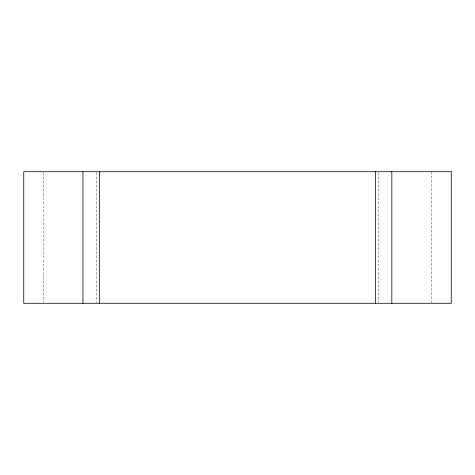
<?xml version="1.0" encoding="UTF-8"?>
<svg xmlns="http://www.w3.org/2000/svg" width="475" height="475" viewBox="0 0 475 475"><rect width="100%" height="100%" fill="white"/><g stroke="black" fill="none" stroke-linecap="round" stroke-linejoin="round"><path stroke-width="0.36" stroke-dasharray="2.38 1.78" d="M431.573 171.713L431.573 302.551M378.462 172.449L378.462 302.551M96.544 172.449L96.544 302.551M43.427 172.449L43.427 302.551"/><path stroke-width="0.71" d="M391.833 171.713L391.833 303.288M375.577 171.713L375.577 303.288M99.429 171.713L99.429 303.288M82.953 171.713L82.953 303.288M451.25 171.713L23.75 171.713L23.75 303.288L451.25 303.288L451.25 171.713"/></g></svg>
